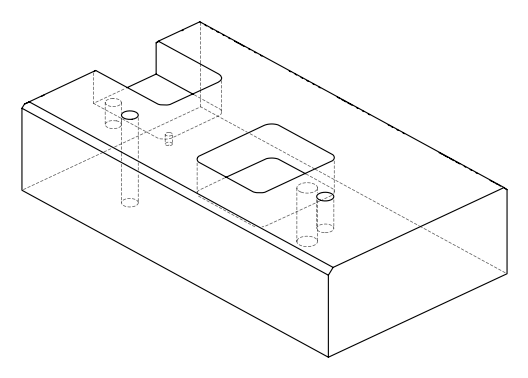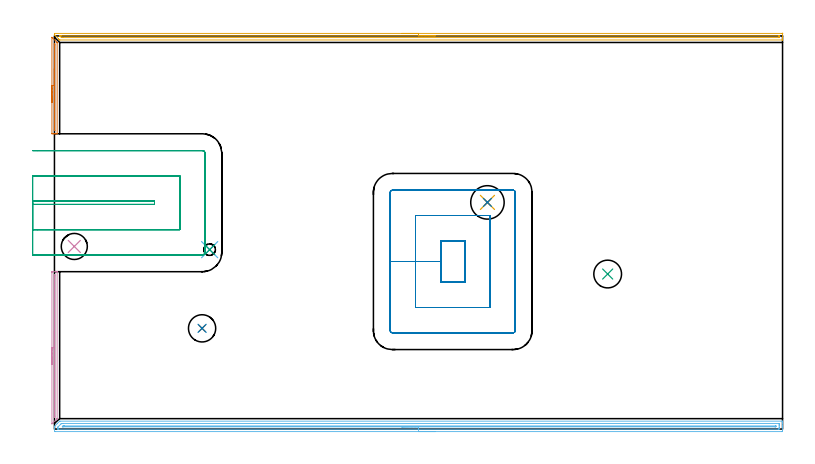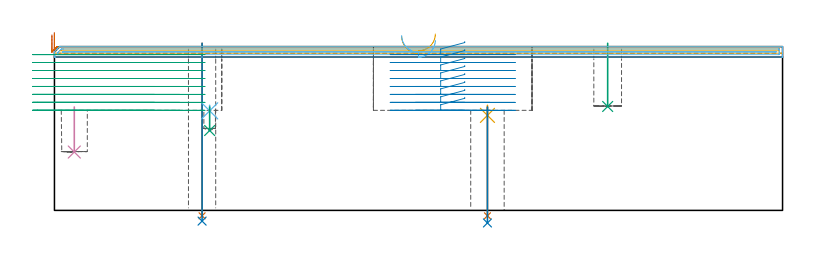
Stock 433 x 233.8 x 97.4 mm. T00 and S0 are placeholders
(PLAN: 15 operations, 9 tool changes, 45.3 min)
(1 DRILL_THROUGH_HOLE_FROM_SOLID_MATERIAL | STEP1HOLE | NXT0301_065 | 0.41 min | 6716 mm3)
(2 DRILL_TO_ENLARGE_THROUGH_HOLE | STEP1HOLE | UGT0301_286 | 0.42 min | 13315 mm3)
(3 INDEXABLE_INSERT_DRILL_BLIND_HOLE_FROM_SOLID | STEP1POCKET | NXT0302_004 | 0.15 min | 7552 mm3)
(4 INDEXABLE_INSERT_DRILL_BLIND_HOLE_FROM_SOLID_1 | STEP1POCKET_2 | NXT0302_002 | 0.12 min | 11768 mm3)
(5 SPOT_DRILL | STEP1HOLE_1 | NXT0321_9005460120000 | 0.06 min | 4453 mm3)
(6 SPOT_DRILL_1 | STEP1POCKET_1 | NXT0321_9005460120000 | 0.04 min | 4148 mm3)
(7 DRILL_THROUGH_HOLE_INTO_CENTER | STEP1HOLE_1 | NXT0301_065 | 0.27 min | 3974 mm3)
(8 DRILL_TO_ENLARGE_THROUGH_HOLE_1 | STEP1HOLE_1 | UGT0301_265 | 0.29 min | 21819 mm3)
(9 DRILL_BLIND_HOLE_INTO_CENTER | STEP1POCKET_1 | NXT0301_040 | 0.07 min | 429 mm3)
(10 AREA_MILL | FG_CHAMFER_SURFACE | UGT0205_001 | 1.56 min | 454 mm3)
(11 AREA_MILL_1 | FG_CHAMFER_SURFACE_1 | UGT0205_001 | 7.07 min | 3300 mm3)
(12 AREA_MILL_2 | FG_CHAMFER_SURFACE_2 | UGT0205_001 | 10.53 min | 8298 mm3)
(13 AREA_MILL_3 | FG_CHAMFER_SURFACE_3 | UGT0205_001 | 1.03 min | 279 mm3)
(14 MILL_RECTANGULAR_POCKET | POCKET_RECTANGULAR_STRAIGHT | UGT0201_094 | Follow Part, ap 5, ae 75% | 10.96 min | 358416 mm3)
(15 MILL_SLOT | SLOT_PARTIAL_RECTANGULAR | UGT0201_094 | Follow Part, ap 5, ae 75% | 12.28 min | 295772 mm3)
(TOOL NXT0301_065 | Carbide Drill 9.4mm [860.1-0940-075A1-MM 2214] | D9.4 PA140 FL98 Z2)
(TOOL UGT0301_286 | Twist Drill 16.2 mm | D16.2 PA118 FL125 Z2)
(TOOL NXT0302_004 | Index. Insert Drill 16.5mm [880-D1650L20-05] | D16.5 PA176 FL83 Z2)
(TOOL NXT0302_002 | Index. Insert Drill 15.5mm [880-D1550L20-05] | D15.5 PA176 FL78 Z2)
(TOOL NXT0321_9005460120000 | NC Spot Drill, 142deg, 12mm, Carbide, Uncoated | D12 PA142 FL30 Z2)
(TOOL UGT0301_265 | Twist Drill 19.9 mm | D19.9 PA118 FL140 Z2)
(TOOL NXT0301_040 | Carbide Drill 6.9mm [860.1-0690-035A1-MM 2214] | D6.9 PA140 FL53 Z2)
(TOOL UGT0205_001 | Chamfer Mill 20 x 3 x 45 deg. | D20 FL50 Z2)
(TOOL UGT0201_094 | End mill 20 mm | D20 FL38 Z4)
(OP 1 DRILL_THROUGH_HOLE_FROM_SOLID_MATERIAL)
G17 G21 G94 G90
T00 M6
G54
G17 G0 G90 X87.8 Y59.9 S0 M3
G43 Z107.4 H1
G94 G81 G98 Z-3.211 F250. R99.4
G80
M5
M2
(OP 2 DRILL_TO_ENLARGE_THROUGH_HOLE)
G17 G21 G94 G90
T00 M6
G54
G17 G0 G90 X87.8 Y59.9 S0 M3
G43 Z107.4 H0
G94 G73 G98 Z-6.367 F250. Q14.824 R99.4
G80
M5
M2
(OP 3 INDEXABLE_INSERT_DRILL_BLIND_HOLE_FROM_SOLID)
G17 G21 G94 G90
T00 M6
G54
G17 G0 G90 X329. Y92.2 S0 M3
G43 Z107.4 H1
G94 G81 G98 Z61.8 F250. R99.4
G80
M5
M2
(OP 4 INDEXABLE_INSERT_DRILL_BLIND_HOLE_FROM_SOLID_1)
G17 G21 G94 G90
T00 M6
G54
G17 G0 G90 X11.8 Y108.6 S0 M3
G43 Z107.4 H1
G94 G81 G98 Z34.7 F250. R61.5
G80
M5
M2
(OP 5 SPOT_DRILL)
G17 G21 G94 G90
T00 M6
G54
G17 G0 G90 X257.5 Y134.8 S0 M3
G43 Z107.4 H0
G94 G81 G98 Z56.5 F250. R62.5
G80
M5
M2
(OP 6 SPOT_DRILL_1)
G17 G21 G94 G90
T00 M6
G54
G17 G0 G90 X92.3 Y106.7 S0 M3
G43 Z107.4 H0
G94 G81 G98 Z59.203 F250. R62.5
G80
M5
M2
(OP 7 DRILL_THROUGH_HOLE_INTO_CENTER)
G17 G21 G94 G90
T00 M6
G54
G17 G0 G90 X257.5 Y134.8 S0 M3
G43 Z107.4 H1
G94 G73 G98 Z-3.211 F250. Q8.959 R61.5
G80
M5
M2
(OP 8 DRILL_TO_ENLARGE_THROUGH_HOLE_1)
G17 G21 G94 G90
T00 M6
G54
G17 G0 G90 X257.5 Y134.8 S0 M3
G43 Z107.4 H0
G94 G73 G98 Z-7.479 F250. Q16.745 R61.5
G80
M5
M2
(OP 9 DRILL_BLIND_HOLE_INTO_CENTER)
G17 G21 G94 G90
T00 M6
G54
G17 G0 G90 X92.3 Y106.7 S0 M3
G43 Z107.4 H1
G94 G81 G98 Z47.5 F250. R61.5
G80
M5
M2
(OP 10 AREA_MILL)
G17 G21 G94 G90
T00 M6
G54
G17 G0 G90 X-1.5 Y38.35 S1061 M3
G43 Z107.4 H0
Z104.3
G94 G1 Y38.388 Z103.428 F250.
Y38.502 Z102.564
Y38.691 Z101.712
Y38.953 Z100.88
Y39.287 Z100.074
Y39.69 Z99.3
Y40.159 Z98.564
Y40.69 Z97.872
Y41.279 Z97.229
Y41.922 Z96.64
Y42.614 Z96.108
Y43.35 Z95.64
Y44.124 Z95.237
Y44.93 Z94.903
Y45.762 Z94.641
Y46.614 Z94.452
Y47.478 Z94.338
Y48.35 Z94.3
Y92.99
X-1.498 Y93.309 Z94.302
X-1.494 Y93.561 Z94.304
X-1.492 Y93.595 Z94.306
X-1.251 Y93.6 Z94.546
X0.484 Z96.278
X1.417 Z97.216
X1.51 Y93.596 Z97.302
X1.597 Y93.59 Z97.388
X1.6 Y93.436 Z97.4
Y6.389
X1.597 Y6.205 Z97.389
X1.536 Y6.138 Z97.333
X1.361 Y5.961 Z97.161
X-1.425 Y3.174 Z94.373
X-1.492 Y3.118 Z94.304
X-1.496 Y3.138 Z94.303
X-1.499 Y3.2 Z94.299
X-1.5 Y48.35 Z94.3
X-0.086 Z95.714
Y90.897
X-0.084 Y91.204 Z95.716
X-0.081 Y91.484 Z95.719
X-0.079 Y91.57 Z95.721
X-0.073 Y91.591 Z95.727
X-0.051 Y91.592 Z95.749
X0.102 Y91.597 Z95.902
X0.169 Y91.59 Z95.969
X0.179 Y91.587 Z95.979
X0.181 Y91.566 Z95.981
X0.184 Y91.513 Z95.984
X0.185 Y91.204 Z95.985
X0.186 Y90.898 Z95.986
X0.185 Y7.868 Z95.985
X0.183 Y7.59 Z95.983
X0.179 Y7.282 Z95.979
X0.175 Y7.237 Z95.975
X0.116 Y7.175 Z95.916
X-0.072 Y6.981 Z95.728
X-0.082 Y6.971 Z95.718
X-0.083 Y6.972 Z95.717
X-0.084 Y6.973 Z95.716
X-0.086 Y7.868 Z95.714
Y48.35
Y49.222 Z95.752
Y50.087 Z95.866
Y50.938 Z96.055
Y51.77 Z96.317
Y52.576 Z96.651
Y53.35 Z97.054
Y54.086 Z97.523
Y54.778 Z98.054
Y55.421 Z98.643
Y56.01 Z99.286
Y56.542 Z99.978
Y57.01 Z100.714
Y57.413 Z101.488
Y57.747 Z102.294
Y58.009 Z103.126
Y58.198 Z103.978
Y58.312 Z104.843
Y58.35 Z105.714
G0 Z107.4
M5
M2
(OP 11 AREA_MILL_1)
G17 G21 G94 G90
T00 M6
G54
G17 G0 G90 X206.5 Y235.3 S1061 M3
G43 Z107.4 H0
Z103.5
G94 G1 X206.538 Z102.628 F250.
X206.652 Z101.764
X206.841 Z100.912
X207.103 Z100.08
X207.437 Z99.274
X207.84 Z98.5
X208.309 Z97.764
X208.84 Z97.072
X209.429 Z96.429
X210.072 Z95.84
X210.764 Z95.308
X211.5 Z94.84
X212.274 Z94.437
X213.08 Z94.103
X213.912 Z93.841
X214.764 Z93.652
X215.628 Z93.538
X216.5 Z93.5
X432.373
X432.946 Y235.298 Z93.498
X432.981 Y235.297 Z93.499
X432.997 Y235.295 Z93.5
X432.999 Y235.294 Z93.502
X433. Y233.263 Z95.533
Y232.904 Z95.892
Y232.184 Z96.616
Y231.892 Z96.908
X432.993 Y231.464 Z97.328
X432.99 Y231.403 Z97.388
X432.82 Y231.4 Z97.4
X3.253
X3.105 Y231.404 Z97.389
X3.027 Y231.472 Z97.325
X2.831 Y231.669 Z97.13
X2.759 Y231.742 Z97.057
X2.49 Y232.011 Z96.786
X2.359 Y232.143 Z96.654
X0.713 Y233.796 Z95.001
X0.27 Y234.243 Z94.557
X0.074 Y234.439 Z94.361
X0. Y234.541 Z94.259
X-0.025 Y234.578 Z94.221
X-0.051 Y234.631 Z94.166
X-0.046 Y234.689 Z94.108
X-0.043 Y234.716 Z94.082
X-0.033 Y234.787 Z94.013
X-0.01 Y234.952 Z93.847
X0.01 Y235.294 Z93.506
X0.064 Y235.3 Z93.5
X216.5
Y233.886 Z94.914
X430.674 Y233.885 Z94.915
X430.853 Y233.883 Z94.917
X430.971 Y233.879 Z94.921
X430.992 Y233.876 Z94.924
X430.995 Y233.872 Z94.928
X430.998 Y233.856 Z94.944
X430.999 Y233.796 Z95.004
X431. Y233.382 Z95.418
X430.998 Y232.904 Z95.896
X430.996 Y232.852 Z95.948
X430.991 Y232.828 Z95.972
X430.988 Y232.821 Z95.979
X430.942 Y232.819 Z95.981
X430.764 Y232.815 Z95.985
X430.674 Y232.814 Z95.986
X430.585
X5.041 Y232.815 Z95.985
X4.232 Y232.819 Z95.981
X4.147 Y232.821 Z95.979
X4.061 Y232.904 Z95.896
X3.253 Y233.705 Z95.095
X3.167 Y233.796 Z95.004
X3.092 Y233.879 Z94.921
X3.167 Y233.883 Z94.917
X3.253 Y233.884 Z94.916
X4.058 Y233.886 Z94.914
X216.5
X217.372 Z94.952
X218.237 Z95.066
X219.088 Z95.255
X219.92 Z95.517
X220.726 Z95.851
X221.5 Z96.254
X222.236 Z96.723
X222.928 Z97.254
X223.571 Z97.843
X224.16 Z98.486
X224.692 Z99.178
X225.16 Z99.914
X225.563 Z100.688
X225.897 Z101.494
X226.159 Z102.326
X226.348 Z103.178
X226.462 Z104.043
X226.5 Z104.914
G0 Z107.4
M5
M2
(OP 12 AREA_MILL_2)
G17 G21 G94 G90
T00 M6
G54
G17 G0 G90 X226.5 Y-1.5 S1061 M3
G43 Z107.4 H0
Z101.2
G94 G1 X226.462 Z100.328 F250.
X226.348 Z99.464
X226.159 Z98.612
X225.897 Z97.78
X225.563 Z96.974
X225.16 Z96.2
X224.692 Z95.464
X224.16 Z94.772
X223.571 Z94.129
X222.928 Z93.54
X222.236 Z93.009
X221.5 Z92.54
X220.726 Z92.137
X219.92 Z91.803
X219.088 Z91.541
X218.236 Z91.352
X217.372 Z91.238
X216.5 Z91.2
X0.626
X0.408 Y-1.498 Z91.202
X0.003 Y-1.491 Z91.205
X0. Y-1.397 Z91.3
Y-0.163 Z92.532
Y0.541 Z93.241
Y0.895 Z93.595
X0.01 Y1.6 Z94.3
X0.179 Y1.78 Z94.477
X1.61 Y3.21 Z95.91
X1.762 Y3.363 Z96.06
X1.817 Y3.418 Z96.116
X3.086 Y4.686 Z97.386
X3.104 Y4.694 Z97.391
X3.307 Y4.7 Z97.4
X432.821
X432.992 Y4.697 Z97.388
X432.994 Y4.695 Z97.385
X433. Y4.336 Z97.036
Y4.068 Z96.768
Y3.363 Z96.058
Y2.129 Z94.826
Y1.6 Z94.295
Y0.983 Z93.678
Y-0.78 Z91.916
X432.997 Y-1.045 Z91.651
X432.99 Y-1.491 Z91.206
X432.831 Y-1.496 Z91.202
X432.374 Y-1.5 Z91.2
X216.5
Y-0.086 Z92.614
X2.413 Y-0.085 Z92.615
X2.333 Y-0.084 Z92.616
X2.039 Y-0.079 Z92.621
X2.01 Y0.017 Z92.717
X2.004 Y0.241 Z92.941
Y0.718 Z93.418
X2.007 Y1.119 Z93.819
X2.057 Y1.195 Z93.895
X2.432 Y1.582 Z94.282
X3.91 Y3.058 Z95.758
X4.03 Y3.173 Z95.873
X4.111 Y3.249 Z95.949
X4.155 Y3.279 Z95.979
X4.201 Y3.282 Z95.982
X4.282 Y3.284 Z95.984
X5.095 Y3.286 Z95.986
X5.174
X430.587 Y3.285 Z95.985
X430.667 Y3.284 Z95.984
X430.961 Y3.279 Z95.979
X430.99 Y3.183 Z95.883
X430.996 Y2.959 Z95.659
X430.999 Y2.482 Z95.182
X431. Y2.074 Z94.774
Y1.192 Z93.892
X430.998 Y0.718 Z93.418
X430.995 Y0.315 Z93.015
X430.984 Y-0.079 Z92.621
X430.587 Y-0.084 Z92.616
X430.507 Y-0.085 Z92.615
X216.5 Y-0.086 Z92.614
Y1.328 Z94.028
X5.37 Y1.329 Z94.029
X5.095 Y1.33 Z94.03
X4.82 Y1.333 Z94.033
X4.655 Y1.335 Z94.035
X4.808 Y1.502 Z94.202
X4.902 Y1.6 Z94.3
X4.997 Y1.696 Z94.396
X5.095 Y1.792 Z94.492
X5.178 Y1.864 Z94.564
X5.25 Y1.867 Z94.567
X5.404 Y1.869 Z94.569
X5.714 Y1.871 Z94.571
X5.989
X428.891
X428.964 Y1.87 Z94.57
X428.986 Y1.868 Z94.568
X428.99 Y1.866 Z94.566
X428.994 Y1.854 Z94.554
X428.997 Y1.798 Z94.498
X428.998 Y1.6 Z94.3
X428.996 Y1.406 Z94.106
X428.99 Y1.342 Z94.042
X428.935 Y1.335 Z94.035
X428.799 Y1.333 Z94.033
X428.18 Y1.329 Z94.029
X216.5 Y1.328 Z94.028
X215.628 Z94.067
X214.764 Z94.18
X213.912 Z94.369
X213.08 Z94.632
X212.274 Z94.965
X211.5 Z95.368
X210.764 Z95.837
X210.072 Z96.368
X209.429 Z96.957
X208.84 Z97.601
X208.308 Z98.293
X207.84 Z99.028
X207.437 Z99.802
X207.103 Z100.608
X206.841 Z101.44
X206.652 Z102.292
X206.538 Z103.157
X206.5 Z104.028
G0 Z107.4
M5
M2
(OP 13 AREA_MILL_3)
G17 G21 G94 G90
T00 M6
G54
G17 G0 G90 X-1.5 Y194.3 S1061 M3
G43 Z107.4 H0
Z104.3
G94 G1 Y194.338 Z103.428 F250.
Y194.452 Z102.564
Y194.641 Z101.712
Y194.903 Z100.88
Y195.237 Z100.074
Y195.64 Z99.3
Y196.108 Z98.564
Y196.64 Z97.872
Y197.229 Z97.229
Y197.872 Z96.64
Y198.564 Z96.108
Y199.3 Z95.64
Y200.074 Z95.237
Y200.88 Z94.903
Y201.712 Z94.641
Y202.564 Z94.452
Y203.428 Z94.338
Y204.3 Z94.3
X-1.499 Y232.923 Z94.299
X-1.496 Y232.972 Z94.302
X-1.493 Y232.982 Z94.303
X-1.445 Y232.946 Z94.353
X1.376 Y230.124 Z97.176
X1.541 Y229.957 Z97.337
X1.597 Y229.895 Z97.389
X1.6 Y229.724 Z97.4
Y175.754
X1.597 Y175.61 Z97.388
X1.516 Y175.604 Z97.308
X1.428 Y175.6 Z97.227
X0.752 Z96.551
X0.215 Z96.015
X-0.383 Z95.412
X-0.683 Z95.114
X-1.25 Y175.603 Z94.546
X-1.491 Y175.604 Z94.306
X-1.493 Y175.629 Z94.304
X-1.5 Y175.882 Z94.3
Y204.3
X-0.086 Z95.714
Y228.525
X-0.084 Y228.832 Z95.716
X-0.081 Y229.11 Z95.719
X-0.08 Y229.116 Z95.72
X-0.073 Y229.113 Z95.727
X-0.033 Y229.078 Z95.767
X0.049 Y228.998 Z95.849
X0.13 Y228.912 Z95.93
X0.17 Y228.869 Z95.97
X0.179 Y228.832 Z95.979
X0.183 Y228.525 Z95.983
X0.185 Y228.247 Z95.985
Y177.693
X0.184 Y177.644 Z95.984
X0.182 Y177.621 Z95.982
X0.181 Y177.616 Z95.981
X0.157 Y177.61 Z95.957
X-0.013 Y177.603 Z95.787
X-0.071 Y177.609 Z95.729
X-0.079 Y177.611 Z95.721
X-0.081 Y177.629 Z95.719
X-0.084 Y177.676 Z95.716
X-0.085 Y177.984 Z95.715
X-0.086 Y178.264 Z95.714
Y204.3
Y205.172 Z95.752
Y206.036 Z95.866
Y206.888 Z96.055
Y207.72 Z96.317
Y208.526 Z96.651
Y209.3 Z97.054
Y210.036 Z97.523
Y210.728 Z98.054
Y211.371 Z98.643
Y211.96 Z99.286
Y212.492 Z99.978
Y212.96 Z100.714
Y213.363 Z101.488
Y213.697 Z102.294
Y213.959 Z103.126
Y214.148 Z103.978
Y214.262 Z104.843
Y214.3 Z105.714
G0 Z107.4
M5
M2
(OP 14 MILL_RECTANGULAR_POCKET)
G17 G21 G94 G90
T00 M6
G54
G17 G0 G90 X244. Y109.773 S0 M3
G43 Z107.4 H0
Z100.4
G94 G1 Y112. Z99.803 F250.
X229.7 Z95.972
Y99.65 Z92.662
Y87.3 F500.
X244.
Y112.
X229.7
Y99.65
X214.7
Y72.3
X259.
Y127.
X214.7
Y99.65
X199.7
Y58.5
G3 X200.9 Y57.3 R1.2
G1 X272.8
G3 X274. Y58.5 R1.2
G1 Y140.8
G3 X272.8 Y142. R1.2
G1 X200.9
G3 X199.7 Y140.8 R1.2
G1 Y99.65
Y98.65
G0 X244. Y109.773 Z95.662
G1 Y112. Z95.066 F250.
X229.7 Z91.234
Y99.65 Z87.925
Y87.3 F500.
X244.
Y112.
X229.7
Y99.65
X214.7
Y72.3
X259.
Y127.
X214.7
Y99.65
X199.7
Y58.5
G3 X200.9 Y57.3 R1.2
G1 X272.8
G3 X274. Y58.5 R1.2
G1 Y140.8
G3 X272.8 Y142. R1.2
G1 X200.9
G3 X199.7 Y140.8 R1.2
G1 Y99.65
Y98.65
G0 X244. Y109.773 Z90.925
G1 Y112. Z90.328 F250.
X229.7 Z86.497
Y99.65 Z83.187
Y87.3 F500.
X244.
Y112.
X229.7
Y99.65
X214.7
Y72.3
X259.
Y127.
X214.7
Y99.65
X199.7
Y58.5
G3 X200.9 Y57.3 R1.2
G1 X272.8
G3 X274. Y58.5 R1.2
G1 Y140.8
G3 X272.8 Y142. R1.2
G1 X200.9
G3 X199.7 Y140.8 R1.2
G1 Y99.65
Y98.65
G0 X244. Y109.773 Z86.187
G1 Y112. Z85.591 F250.
X229.7 Z81.759
Y99.65 Z78.45
Y87.3 F500.
X244.
Y112.
X229.7
Y99.65
X214.7
Y72.3
X259.
Y127.
X214.7
Y99.65
X199.7
Y58.5
G3 X200.9 Y57.3 R1.2
G1 X272.8
G3 X274. Y58.5 R1.2
G1 Y140.8
G3 X272.8 Y142. R1.2
G1 X200.9
G3 X199.7 Y140.8 R1.2
G1 Y99.65
Y98.65
G0 X244. Y109.773 Z81.45
G1 Y112. Z80.853 F250.
X229.7 Z77.022
Y99.65 Z73.712
Y87.3 F500.
X244.
Y112.
X229.7
Y99.65
X214.7
Y72.3
X259.
Y127.
X214.7
Y99.65
X199.7
Y58.5
G3 X200.9 Y57.3 R1.2
G1 X272.8
G3 X274. Y58.5 R1.2
G1 Y140.8
G3 X272.8 Y142. R1.2
G1 X200.9
G3 X199.7 Y140.8 R1.2
G1 Y99.65
Y98.65
G0 X244. Y109.773 Z76.712
G1 Y112. Z76.116 F250.
X229.7 Z72.284
Y99.65 Z68.975
Y87.3 F500.
X244.
Y112.
X229.7
Y99.65
X214.7
Y72.3
X259.
Y127.
X214.7
Y99.65
X199.7
Y58.5
G3 X200.9 Y57.3 R1.2
G1 X272.8
G3 X274. Y58.5 R1.2
G1 Y140.8
G3 X272.8 Y142. R1.2
G1 X200.9
G3 X199.7 Y140.8 R1.2
G1 Y99.65
Y98.65
G0 X244. Y109.773 Z71.975
G1 Y112. Z71.378 F250.
X229.7 Z67.547
Y99.65 Z64.237
Y87.3 F500.
X244.
Y112.
X229.7
Y99.65
X214.7
Y72.3
X259.
Y127.
X214.7
Y99.65
X199.7
Y58.5
G3 X200.9 Y57.3 R1.2
G1 X272.8
G3 X274. Y58.5 R1.2
G1 Y140.8
G3 X272.8 Y142. R1.2
G1 X200.9
G3 X199.7 Y140.8 R1.2
G1 Y99.65
Y98.65
G0 X244. Y109.773 Z67.237
G1 Y112. Z66.641 F250.
X229.7 Z62.809
Y99.65 Z59.5
Y87.3 F500.
X244.
Y112.
X229.7
Y99.65
X214.7
Y72.3
X259.
Y127.
X214.7
Y99.65
X199.7
Y58.5
G3 X200.9 Y57.3 R1.2
G1 X272.8
G3 X274. Y58.5 R1.2
G1 Y140.8
G3 X272.8 Y142. R1.2
G1 X200.9
G3 X199.7 Y140.8 R1.2
G1 Y99.65
Y98.65
G0 Z107.4
M5
M2
(OP 15 MILL_SLOT)
G17 G21 G94 G90
T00 M6
G54
G17 G0 G90 X-13. Y133.6 S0 M3
G43 Z107.4 H0
Z92.662
G94 G1 X-10. F250.
X59.5 F500.
Y135.6
X-10.
X-13. F250.
Y118.6
X-10.
X74.5 F500.
Y150.6
X-10.
X-13. F250.
Y103.6
X-10.
X88. F500.
G3 X89.5 Y105.1 R1.5
G1 Y164.1
G3 X88. Y165.6 R1.5
G1 X-10.
X-13. F250.
G0 Y133.6 Z87.925
G1 X-10.
X59.5 F500.
Y135.6
X-10.
X-13. F250.
Y118.6
X-10.
X74.5 F500.
Y150.6
X-10.
X-13. F250.
Y103.6
X-10.
X88. F500.
G3 X89.5 Y105.1 R1.5
G1 Y164.1
G3 X88. Y165.6 R1.5
G1 X-10.
X-13. F250.
G0 Y133.6 Z83.187
G1 X-10.
X59.5 F500.
Y135.6
X-10.
X-13. F250.
Y118.6
X-10.
X74.5 F500.
Y150.6
X-10.
X-13. F250.
Y103.6
X-10.
X88. F500.
G3 X89.5 Y105.1 R1.5
G1 Y164.1
G3 X88. Y165.6 R1.5
G1 X-10.
X-13. F250.
G0 Y133.6 Z78.45
G1 X-10.
X59.5 F500.
Y135.6
X-10.
X-13. F250.
Y118.6
X-10.
X74.5 F500.
Y150.6
X-10.
X-13. F250.
Y103.6
X-10.
X88. F500.
G3 X89.5 Y105.1 R1.5
G1 Y164.1
G3 X88. Y165.6 R1.5
G1 X-10.
X-13. F250.
G0 Y133.6 Z73.712
G1 X-10.
X59.5 F500.
Y135.6
X-10.
X-13. F250.
Y118.6
X-10.
X74.5 F500.
Y150.6
X-10.
X-13. F250.
Y103.6
X-10.
X88. F500.
G3 X89.5 Y105.1 R1.5
G1 Y164.1
G3 X88. Y165.6 R1.5
G1 X-10.
X-13. F250.
G0 Y133.6 Z68.975
G1 X-10.
X59.5 F500.
Y135.6
X-10.
X-13. F250.
Y118.6
X-10.
X74.5 F500.
Y150.6
X-10.
X-13. F250.
Y103.6
X-10.
X88. F500.
G3 X89.5 Y105.1 R1.5
G1 Y164.1
G3 X88. Y165.6 R1.5
G1 X-10.
X-13. F250.
G0 Y133.6 Z64.237
G1 X-10.
X59.5 F500.
Y135.6
X-10.
X-13. F250.
Y118.6
X-10.
X74.5 F500.
Y150.6
X-10.
X-13. F250.
Y103.6
X-10.
X88. F500.
G3 X89.5 Y105.1 R1.5
G1 Y164.1
G3 X88. Y165.6 R1.5
G1 X-10.
X-13. F250.
G0 Y133.6 Z59.5
G1 X-10.
X59.5 F500.
Y135.6
X-10.
X-13. F250.
Y118.6
X-10.
X74.5 F500.
Y150.6
X-10.
X-13. F250.
Y103.6
X-10.
X88. F500.
G3 X89.5 Y105.1 R1.5
G1 Y164.1
G3 X88. Y165.6 R1.5
G1 X-10.
X-13. F250.
G0 Z107.4
M5
M2
